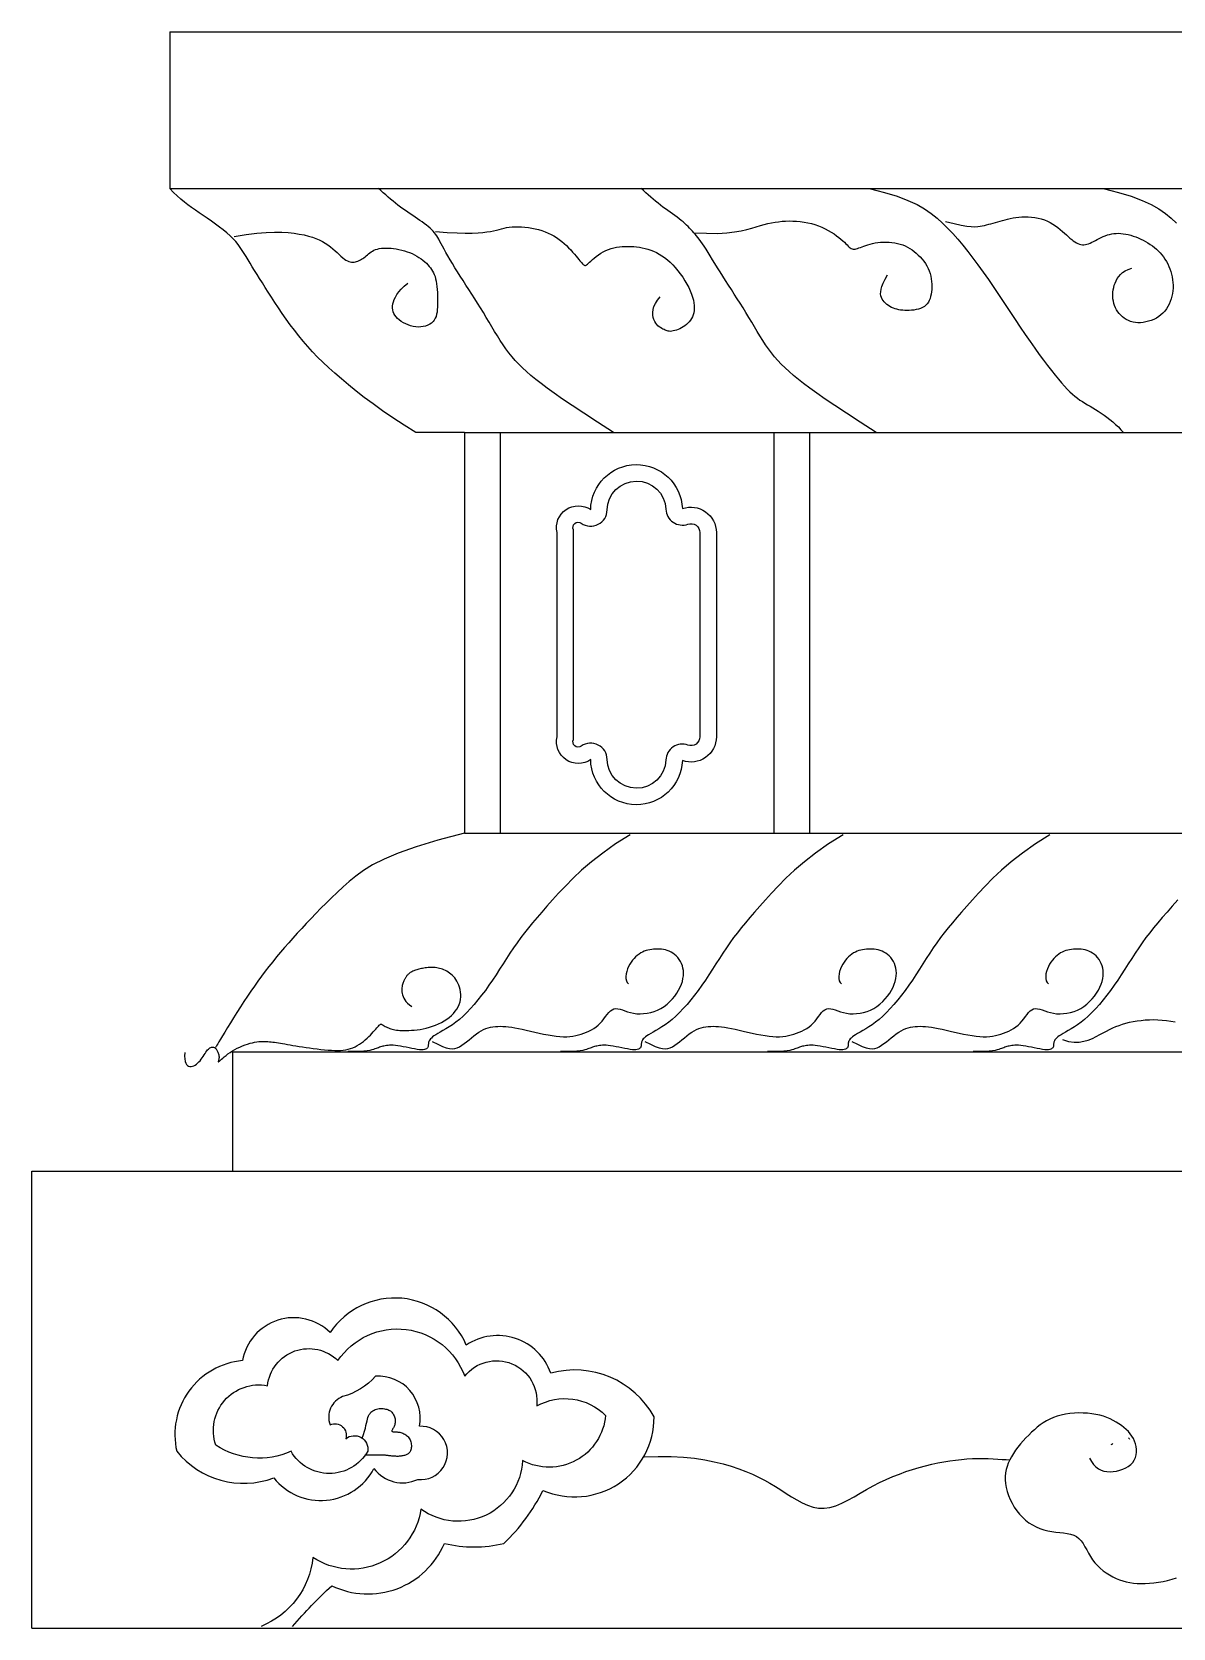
# Model space of a CAD drawing. Extents: x 1487 to 2387, y 1072 to 1421.
# Drawn here: x 1486.8 to 1735.9, y 1072.3 to 1420.9 of the extents above; entities that cross this region are included whole.
import ezdxf

# ---------------------------------------------------------------- set-up
doc = ezdxf.new("R2010")
doc.units = 0
doc.header["$LTSCALE"] = 100
doc.header["$MEASUREMENT"] = 0
for name, color, linetype in [('3', 3, 'CONTINUOUS'), ('4', 4, 'CONTINUOUS'), ('7', 7, 'CONTINUOUS')]:
    doc.layers.add(name, color=color, linetype=linetype)

msp = doc.modelspace()

# ---------------------------------------------------------------- linework, layer by layer
at = {"layer": '3'}
msp.add_lwpolyline([(1605.01, 1312.12, -0.775375), (1606.71, 1313.6, 0.598874), (1612.36, 1316.5, -0.972865), (1625.18, 1316.64, 0.506095), (1629.98, 1313.39, -0.514278), (1632.61, 1311.55), (1632.61, 1266.96, -0.514277), (1629.98, 1265.13, 0.506095), (1625.18, 1261.88, -0.972865), (1612.36, 1262.01, 0.598874), (1606.71, 1264.91, -0.775375), (1605.01, 1266.39)], format="xyb", close=True, dxfattribs=at)
at = {"layer": '4'}
for p, q in [((1516.87, 1420.91), (2357.22, 1420.91)), ((1516.87, 1420.91), (1516.87, 1386.73)), ((1516.87, 1386.73), (2357.22, 1386.73)), ((1581.2, 1333.41), (1570.6, 1333.41)), ((1581.2, 1333.41), (2292.89, 1333.41)), ((1581.2, 1333.41), (1581.2, 1245.9)), ((1588.99, 1333.41), (1588.99, 1245.9)), ((1648.72, 1333.41), (1648.72, 1245.9)), ((1656.51, 1333.41), (1656.51, 1245.9)), ((1581.2, 1245.9), (2292.89, 1245.9)), ((1530.56, 1198.12), (2343.53, 1198.12)), ((1530.56, 1198.12), (1530.56, 1172.07)), ((1486.76, 1172.07), (2387.33, 1172.07)), ((1486.76, 1072.26), (1486.76, 1172.07)), ((1486.76, 1072.26), (2387.33, 1072.26))]:
    msp.add_line(p, q, dxfattribs=at)
for points in [[(1570.6, 1333.41), (1568, 1335.04), (1565.57, 1336.62), (1563.32, 1338.15), (1561.24, 1339.64), (1559.31, 1341.08), (1557.52, 1342.47), (1555.86, 1343.81), (1554.32, 1345.11), (1552.89, 1346.36), (1551.55, 1347.56), (1550.3, 1348.74), (1549.13, 1349.9), (1548.03, 1351.05), (1546.98, 1352.2), (1545.98, 1353.36), (1545.01, 1354.54), (1544.08, 1355.74), (1543.16, 1356.96), (1542.28, 1358.18), (1541.43, 1359.4), (1540.61, 1360.61), (1539.82, 1361.8), (1539.08, 1362.95), (1538.37, 1364.05), (1537.7, 1365.1), (1537.07, 1366.09), (1536.47, 1367.04), (1535.91, 1367.94), (1535.38, 1368.79), (1534.88, 1369.6), (1534.41, 1370.38), (1533.96, 1371.12), (1533.53, 1371.83), (1533.11, 1372.52), (1532.68, 1373.18), (1532.24, 1373.83), (1531.77, 1374.47), (1531.26, 1375.1), (1530.69, 1375.73), (1530.05, 1376.36), (1529.33, 1377.01), (1528.55, 1377.65), (1527.72, 1378.3), (1526.85, 1378.95), (1525.95, 1379.59), (1525.05, 1380.21), (1524.16, 1380.83), (1523.28, 1381.42), (1522.44, 1381.99), (1521.63, 1382.56), (1520.83, 1383.13), (1520.05, 1383.74), (1519.27, 1384.38), (1518.49, 1385.08), (1517.69, 1385.86), (1516.87, 1386.73)], [(1581.2, 1245.9), (1575.39, 1244.38), (1570.62, 1242.93), (1566.75, 1241.55), (1563.64, 1240.23), (1561.15, 1238.96), (1559.15, 1237.72), (1557.49, 1236.51), (1556.04, 1235.32), (1554.69, 1234.14), (1553.39, 1232.96), (1552.16, 1231.8), (1550.98, 1230.64), (1549.85, 1229.5), (1548.75, 1228.37), (1547.7, 1227.26), (1546.67, 1226.16), (1545.67, 1225.09), (1544.7, 1224.03), (1543.75, 1222.98), (1542.82, 1221.94), (1541.92, 1220.9), (1541.03, 1219.88), (1540.17, 1218.85), (1539.33, 1217.81), (1538.5, 1216.77), (1537.69, 1215.73), (1536.9, 1214.67), (1536.11, 1213.59), (1535.34, 1212.5), (1534.57, 1211.39), (1533.81, 1210.26), (1533.04, 1209.11), (1532.28, 1207.93), (1531.53, 1206.74), (1530.8, 1205.58), (1530.11, 1204.46), (1529.46, 1203.41), (1528.88, 1202.44), (1528.37, 1201.59), (1527.94, 1200.88), (1527.6, 1200.32), (1527.34, 1199.89), (1527.16, 1199.59), (1527.04, 1199.39), (1526.97, 1199.26), (1526.93, 1199.2), (1526.91, 1199.18), (1526.91, 1199.17)], [(1558.88, 1113.76), (1559.16, 1114.57), (1559.39, 1115.3), (1559.56, 1115.95), (1559.7, 1116.53), (1559.82, 1117.05), (1559.92, 1117.5), (1560.02, 1117.91), (1560.13, 1118.28), (1560.26, 1118.6), (1560.41, 1118.9), (1560.58, 1119.16), (1560.77, 1119.39), (1560.98, 1119.59), (1561.21, 1119.75), (1561.45, 1119.89), (1561.71, 1120), (1561.99, 1120.09), (1562.28, 1120.15), (1562.57, 1120.19), (1562.87, 1120.21), (1563.16, 1120.2), (1563.45, 1120.19), (1563.73, 1120.15), (1563.99, 1120.11), (1564.24, 1120.05), (1564.46, 1119.98), (1564.67, 1119.89), (1564.86, 1119.79), (1565.04, 1119.68), (1565.2, 1119.55), (1565.35, 1119.4), (1565.49, 1119.24), (1565.61, 1119.06), (1565.73, 1118.86), (1565.83, 1118.65), (1565.92, 1118.43), (1565.99, 1118.2), (1566.04, 1117.97), (1566.08, 1117.74), (1566.09, 1117.52), (1566.08, 1117.3), (1566.06, 1117.08), (1566.02, 1116.88), (1565.96, 1116.68), (1565.9, 1116.5), (1565.82, 1116.32), (1565.75, 1116.16), (1565.67, 1116), (1565.59, 1115.86), (1565.52, 1115.73), (1565.45, 1115.62), (1565.4, 1115.51), (1565.36, 1115.42), (1565.34, 1115.35), (1565.34, 1115.29), (1565.37, 1115.24), (1565.43, 1115.2), (1565.52, 1115.18), (1565.63, 1115.16), (1565.77, 1115.15), (1565.92, 1115.15), (1566.09, 1115.14), (1566.28, 1115.13), (1566.47, 1115.12), (1566.68, 1115.09), (1566.89, 1115.06), (1567.11, 1115.02), (1567.32, 1114.96), (1567.54, 1114.9), (1567.76, 1114.82), (1567.97, 1114.72), (1568.18, 1114.61), (1568.38, 1114.49), (1568.57, 1114.35), (1568.75, 1114.19), (1568.92, 1114.02), (1569.07, 1113.83), (1569.21, 1113.62), (1569.32, 1113.41), (1569.42, 1113.17), (1569.5, 1112.92), (1569.55, 1112.66), (1569.59, 1112.4), (1569.6, 1112.14), (1569.6, 1111.88), (1569.58, 1111.63), (1569.54, 1111.4), (1569.49, 1111.19), (1569.42, 1111), (1569.34, 1110.83), (1569.25, 1110.69), (1569.14, 1110.56), (1569.02, 1110.45), (1568.89, 1110.35), (1568.75, 1110.27), (1568.6, 1110.19), (1568.45, 1110.11), (1568.29, 1110.05), (1568.11, 1109.99), (1567.94, 1109.93), (1567.75, 1109.89), (1567.55, 1109.85), (1567.35, 1109.82), (1567.14, 1109.79), (1566.92, 1109.78), (1566.69, 1109.77), (1566.46, 1109.77), (1566.23, 1109.78), (1566, 1109.79), (1565.77, 1109.8), (1565.54, 1109.82), (1565.32, 1109.84), (1565.11, 1109.87), (1564.91, 1109.89), (1564.71, 1109.92), (1564.51, 1109.94), (1564.32, 1109.97), (1564.12, 1109.99), (1563.93, 1110.01), (1563.73, 1110.03), (1563.53, 1110.04), (1563.32, 1110.05), (1563.1, 1110.06), (1562.88, 1110.06), (1562.65, 1110.06), (1562.41, 1110.06), (1562.17, 1110.06), (1561.91, 1110.05), (1561.64, 1110.05), (1561.36, 1110.04), (1561.07, 1110.03), (1560.77, 1110.02), (1560.46, 1110.02), (1560.15, 1110.01), (1559.82, 1110.01), (1559.48, 1110.01)], [(1717.7, 1109.4), (1718.1, 1108.63), (1718.55, 1107.99), (1719.06, 1107.47), (1719.61, 1107.07), (1720.19, 1106.77), (1720.82, 1106.57), (1721.47, 1106.45), (1722.15, 1106.42), (1722.85, 1106.45), (1723.56, 1106.55), (1724.26, 1106.72), (1724.93, 1106.95), (1725.57, 1107.24), (1726.15, 1107.59), (1726.67, 1107.99), (1727.1, 1108.44), (1727.45, 1108.95), (1727.69, 1109.49), (1727.86, 1110.07), (1727.93, 1110.67), (1727.93, 1111.28), (1727.86, 1111.89), (1727.72, 1112.49), (1727.52, 1113.08), (1727.26, 1113.64), (1726.94, 1114.18), (1726.57, 1114.69), (1726.16, 1115.17), (1725.7, 1115.63), (1725.19, 1116.07), (1724.65, 1116.49), (1724.08, 1116.89), (1723.47, 1117.27), (1722.83, 1117.62), (1722.16, 1117.95), (1721.45, 1118.25), (1720.7, 1118.52), (1719.91, 1118.75), (1719.07, 1118.94), (1718.19, 1119.08), (1717.27, 1119.19), (1716.32, 1119.24), (1715.34, 1119.25), (1714.36, 1119.2), (1713.38, 1119.11), (1712.42, 1118.97), (1711.49, 1118.78), (1710.61, 1118.55), (1709.78, 1118.26), (1709.01, 1117.92), (1708.27, 1117.54), (1707.58, 1117.11), (1706.91, 1116.65), (1706.27, 1116.14), (1705.64, 1115.6), (1705.01, 1115.03), (1704.39, 1114.42), (1703.78, 1113.79), (1703.18, 1113.14), (1702.6, 1112.47), (1702.05, 1111.78), (1701.53, 1111.09), (1701.05, 1110.39), (1700.62, 1109.69), (1700.25, 1108.99), (1699.93, 1108.29), (1699.66, 1107.59), (1699.47, 1106.87), (1699.33, 1106.14), (1699.26, 1105.39), (1699.26, 1104.61), (1699.34, 1103.81), (1699.48, 1102.97), (1699.7, 1102.11), (1699.98, 1101.24), (1700.34, 1100.37), (1700.75, 1099.51), (1701.23, 1098.68), (1701.77, 1097.88), (1702.36, 1097.14), (1703.01, 1096.46), (1703.71, 1095.84), (1704.45, 1095.28), (1705.22, 1094.79), (1706.03, 1094.37), (1706.86, 1094.01), (1707.71, 1093.72), (1708.58, 1093.5), (1709.45, 1093.34), (1710.32, 1093.23), (1711.17, 1093.15), (1712, 1093.06), (1712.8, 1092.95), (1713.54, 1092.8), (1714.22, 1092.57), (1714.84, 1092.26), (1715.37, 1091.83), (1715.85, 1091.3), (1716.27, 1090.7), (1716.67, 1090.04), (1717.06, 1089.34), (1717.45, 1088.62), (1717.86, 1087.9), (1718.32, 1087.2), (1718.83, 1086.54), (1719.39, 1085.92), (1720, 1085.34), (1720.64, 1084.8), (1721.31, 1084.3), (1722.01, 1083.86), (1722.73, 1083.46), (1723.46, 1083.11), (1724.19, 1082.8), (1724.93, 1082.55), (1725.69, 1082.35), (1726.46, 1082.19), (1727.26, 1082.08), (1728.09, 1082), (1728.94, 1081.98), (1729.84, 1081.99), (1730.78, 1082.04), (1731.74, 1082.13), (1732.73, 1082.26), (1733.73, 1082.43), (1734.73, 1082.65), (1735.71, 1082.91), (1736.67, 1083.21)], [(1722.32, 1112.42), (1722.49, 1112.33), (1722.63, 1112.45), (1722.76, 1112.59)], [(1726.21, 1113.83), (1726.3, 1113.65), (1726.37, 1113.56)], [(1726.21, 1113.83), (1726.3, 1113.65), (1726.37, 1113.56)], [(1620.47, 1109.64), (1623.52, 1109.76), (1626.36, 1109.73), (1628.99, 1109.59), (1631.42, 1109.34), (1633.67, 1109), (1635.75, 1108.59), (1637.67, 1108.11), (1639.45, 1107.6), (1641.1, 1107.05), (1642.63, 1106.47), (1644.06, 1105.86), (1645.4, 1105.23), (1646.68, 1104.57), (1647.91, 1103.88), (1649.1, 1103.17), (1650.27, 1102.44), (1651.43, 1101.69), (1652.59, 1100.95), (1653.76, 1100.24), (1654.93, 1099.61), (1656.12, 1099.08), (1657.31, 1098.69), (1658.52, 1098.46), (1659.76, 1098.42), (1661.01, 1098.61), (1662.29, 1098.99), (1663.59, 1099.53), (1664.91, 1100.18), (1666.26, 1100.93), (1667.62, 1101.72), (1669, 1102.53), (1670.41, 1103.31), (1671.83, 1104.04), (1673.27, 1104.72), (1674.71, 1105.34), (1676.16, 1105.91), (1677.6, 1106.43), (1679.03, 1106.9), (1680.45, 1107.32), (1681.85, 1107.7), (1683.22, 1108.03), (1684.56, 1108.33), (1685.88, 1108.58), (1687.17, 1108.8), (1688.44, 1108.97), (1689.69, 1109.11), (1690.92, 1109.21), (1692.13, 1109.27), (1693.31, 1109.3), (1694.47, 1109.3), (1695.58, 1109.28), (1696.65, 1109.24), (1697.66, 1109.18), (1698.6, 1109.12), (1699.47, 1109.05), (1700.24, 1108.99)]]:
    msp.add_lwpolyline(points, dxfattribs=at)
msp.add_lwpolyline([(1543.67, 1072.64, -0.026783), (1552.21, 1081.52, 0.428263), (1576.81, 1090.74, 0.116648), (1589.8, 1090.74, 0.087858), (1598.34, 1102.34, 0.541947), (1622.6, 1118.39, 0.346626), (1600.05, 1127.94, 0.488693), (1581.6, 1134.09, 0.594248), (1551.87, 1136.82, 0.601912), (1532.73, 1130.68, 0.454732), (1518.38, 1110.88, 0.323897), (1539.57, 1105.07, 0.540035), (1561.44, 1107.12, 0.357686), (1571, 1104.73, 1.089582), (1571.35, 1116.34, 0.495945), (1561.78, 1127.26, -0.144139), (1554.6, 1122.82, 0.414509), (1551.87, 1116.68, -0.649606), (1555.28, 1113.61, -0.692753), (1560.07, 1110.88, -0.57974), (1543.33, 1110.88, -0.258231), (1526.92, 1112.24, -0.575973), (1538.2, 1125.21, -0.629253), (1553.58, 1130.68, -0.615342), (1581.25, 1127.26, -0.760147), (1596.97, 1120.78, -0.333027), (1612.01, 1118.73, -0.536934), (1593.9, 1108.83, -0.593001), (1571.69, 1098.25, -0.548214), (1548.11, 1087.66, -0.276612), (1536.83, 1072.64)], format="xyb", dxfattribs=at)
at = {"layer": '7'}
for points in [[(1613.74, 1333.43), (1610.26, 1335.67), (1607.28, 1337.61), (1604.74, 1339.28), (1602.6, 1340.73), (1600.79, 1341.99), (1599.25, 1343.1), (1597.93, 1344.09), (1596.77, 1345.01), (1595.72, 1345.88), (1594.75, 1346.72), (1593.87, 1347.54), (1593.05, 1348.35), (1592.29, 1349.16), (1591.58, 1349.97), (1590.91, 1350.81), (1590.26, 1351.68), (1589.63, 1352.59), (1589.01, 1353.53), (1588.39, 1354.51), (1587.79, 1355.5), (1587.18, 1356.51), (1586.58, 1357.54), (1585.97, 1358.56), (1585.35, 1359.59), (1584.71, 1360.62), (1584.07, 1361.63), (1583.43, 1362.64), (1582.78, 1363.64), (1582.14, 1364.63), (1581.5, 1365.61), (1580.88, 1366.58), (1580.27, 1367.54), (1579.68, 1368.48), (1579.11, 1369.4), (1578.57, 1370.3), (1578.05, 1371.16), (1577.58, 1371.97), (1577.14, 1372.74), (1576.74, 1373.45), (1576.39, 1374.09), (1576.09, 1374.65), (1575.82, 1375.16), (1575.58, 1375.61), (1575.36, 1376.01), (1575.14, 1376.38), (1574.91, 1376.73), (1574.66, 1377.06), (1574.38, 1377.38), (1574.06, 1377.71), (1573.7, 1378.04), (1573.3, 1378.38), (1572.88, 1378.71), (1572.42, 1379.06), (1571.95, 1379.4), (1571.45, 1379.75), (1570.95, 1380.09), (1570.43, 1380.44), (1569.9, 1380.79), (1569.37, 1381.15), (1568.83, 1381.51), (1568.29, 1381.88), (1567.75, 1382.26), (1567.21, 1382.66), (1566.67, 1383.07), (1566.13, 1383.5), (1565.6, 1383.94), (1565.07, 1384.39), (1564.54, 1384.85), (1564.01, 1385.31), (1563.48, 1385.78), (1562.95, 1386.24), (1562.43, 1386.69)], [(1671.07, 1333.43), (1667.58, 1335.67), (1664.6, 1337.61), (1662.07, 1339.28), (1659.93, 1340.73), (1658.12, 1341.99), (1656.58, 1343.1), (1655.26, 1344.09), (1654.1, 1345.01), (1653.05, 1345.88), (1652.08, 1346.72), (1651.2, 1347.54), (1650.38, 1348.35), (1649.62, 1349.16), (1648.91, 1349.97), (1648.23, 1350.81), (1647.58, 1351.68), (1646.95, 1352.59), (1646.33, 1353.53), (1645.72, 1354.51), (1645.12, 1355.5), (1644.51, 1356.51), (1643.91, 1357.54), (1643.29, 1358.56), (1642.67, 1359.59), (1642.04, 1360.62), (1641.4, 1361.63), (1640.76, 1362.64), (1640.11, 1363.64), (1639.47, 1364.63), (1638.83, 1365.61), (1638.21, 1366.58), (1637.6, 1367.54), (1637, 1368.48), (1636.43, 1369.4), (1635.88, 1370.3), (1635.36, 1371.16), (1634.86, 1371.97), (1634.39, 1372.74), (1633.95, 1373.45), (1633.54, 1374.09), (1633.16, 1374.65), (1632.8, 1375.16), (1632.47, 1375.61), (1632.16, 1376.01), (1631.86, 1376.38), (1631.57, 1376.73), (1631.27, 1377.06), (1630.98, 1377.38), (1630.67, 1377.71), (1630.35, 1378.04), (1630.02, 1378.38), (1629.68, 1378.71), (1629.31, 1379.06), (1628.93, 1379.4), (1628.52, 1379.75), (1628.09, 1380.09), (1627.63, 1380.44), (1627.15, 1380.79), (1626.65, 1381.15), (1626.14, 1381.51), (1625.61, 1381.88), (1625.08, 1382.26), (1624.54, 1382.66), (1624, 1383.07), (1623.46, 1383.5), (1622.93, 1383.94), (1622.4, 1384.39), (1621.86, 1384.85), (1621.34, 1385.31), (1620.81, 1385.78), (1620.28, 1386.24), (1619.76, 1386.69)], [(1669.56, 1386.7), (1672.88, 1385.87), (1675.69, 1385.01), (1678.04, 1384.12), (1680.02, 1383.21), (1681.68, 1382.26), (1683.11, 1381.27), (1684.38, 1380.24), (1685.55, 1379.16), (1686.68, 1378.03), (1687.8, 1376.85), (1688.91, 1375.62), (1690, 1374.32), (1691.1, 1372.95), (1692.21, 1371.52), (1693.32, 1370.02), (1694.45, 1368.45), (1695.6, 1366.8), (1696.76, 1365.09), (1697.94, 1363.34), (1699.11, 1361.58), (1700.27, 1359.83), (1701.42, 1358.1), (1702.54, 1356.41), (1703.64, 1354.8), (1704.7, 1353.26), (1705.71, 1351.82), (1706.69, 1350.46), (1707.62, 1349.2), (1708.51, 1348.02), (1709.35, 1346.94), (1710.15, 1345.95), (1710.89, 1345.05), (1711.58, 1344.25), (1712.22, 1343.53), (1712.82, 1342.88), (1713.4, 1342.31), (1713.95, 1341.79), (1714.49, 1341.33), (1715.03, 1340.9), (1715.56, 1340.51), (1716.11, 1340.15), (1716.66, 1339.8), (1717.22, 1339.47), (1717.8, 1339.13), (1718.38, 1338.79), (1718.98, 1338.44), (1719.59, 1338.06), (1720.21, 1337.66), (1720.84, 1337.22), (1721.48, 1336.75), (1722.11, 1336.25), (1722.75, 1335.73), (1723.37, 1335.18), (1723.97, 1334.62), (1724.54, 1334.03), (1725.08, 1333.44)], [(1720.67, 1386.7), (1724, 1385.87), (1726.8, 1385.01), (1729.15, 1384.12), (1731.13, 1383.21), (1732.8, 1382.26), (1734.23, 1381.27), (1735.49, 1380.24), (1736.66, 1379.16)], [(1574.84, 1377.33), (1577.4, 1377.12), (1579.57, 1377), (1581.38, 1376.94), (1582.9, 1376.94), (1584.16, 1377), (1585.21, 1377.09), (1586.09, 1377.21), (1586.86, 1377.35), (1587.54, 1377.49), (1588.17, 1377.64), (1588.76, 1377.79), (1589.32, 1377.93), (1589.86, 1378.06), (1590.41, 1378.18), (1590.98, 1378.27), (1591.58, 1378.33), (1592.23, 1378.37), (1592.93, 1378.37), (1593.65, 1378.34), (1594.39, 1378.28), (1595.15, 1378.19), (1595.91, 1378.07), (1596.66, 1377.92), (1597.4, 1377.73), (1598.11, 1377.52), (1598.8, 1377.27), (1599.47, 1376.99), (1600.11, 1376.68), (1600.73, 1376.35), (1601.32, 1375.98), (1601.89, 1375.59), (1602.44, 1375.16), (1602.97, 1374.71), (1603.47, 1374.24), (1603.95, 1373.76), (1604.4, 1373.28), (1604.82, 1372.81), (1605.21, 1372.36), (1605.56, 1371.94), (1605.88, 1371.56), (1606.17, 1371.22), (1606.41, 1370.92), (1606.63, 1370.67), (1606.82, 1370.46), (1606.98, 1370.28), (1607.12, 1370.14), (1607.25, 1370.03), (1607.35, 1369.96), (1607.45, 1369.91), (1607.54, 1369.89), (1607.64, 1369.91), (1607.75, 1369.96), (1607.88, 1370.05), (1608.04, 1370.19), (1608.24, 1370.36), (1608.49, 1370.59), (1608.79, 1370.86), (1609.15, 1371.17), (1609.55, 1371.51), (1609.99, 1371.86), (1610.47, 1372.21), (1610.97, 1372.56), (1611.51, 1372.87), (1612.06, 1373.16), (1612.63, 1373.4), (1613.22, 1373.6), (1613.82, 1373.75), (1614.42, 1373.87), (1615.04, 1373.96), (1615.66, 1374.02), (1616.28, 1374.05), (1616.91, 1374.06), (1617.53, 1374.05), (1618.16, 1374.02), (1618.79, 1373.97), (1619.41, 1373.88), (1620.03, 1373.78), (1620.65, 1373.64), (1621.27, 1373.47), (1621.89, 1373.26), (1622.5, 1373.01), (1623.11, 1372.73), (1623.71, 1372.4), (1624.31, 1372.03), (1624.91, 1371.61), (1625.5, 1371.15), (1626.08, 1370.63), (1626.66, 1370.06), (1627.23, 1369.43), (1627.79, 1368.76), (1628.33, 1368.05), (1628.85, 1367.31), (1629.33, 1366.57), (1629.77, 1365.82), (1630.16, 1365.07), (1630.5, 1364.35), (1630.79, 1363.65), (1631.01, 1362.98), (1631.19, 1362.34), (1631.3, 1361.72), (1631.37, 1361.14), (1631.38, 1360.59), (1631.35, 1360.07), (1631.27, 1359.58), (1631.15, 1359.12), (1630.99, 1358.69), (1630.79, 1358.29), (1630.55, 1357.92), (1630.29, 1357.57), (1630, 1357.26), (1629.68, 1356.97), (1629.34, 1356.71), (1628.98, 1356.47), (1628.6, 1356.26), (1628.23, 1356.07), (1627.85, 1355.91), (1627.48, 1355.78), (1627.12, 1355.67), (1626.78, 1355.59), (1626.46, 1355.54), (1626.18, 1355.51), (1625.92, 1355.52), (1625.67, 1355.54), (1625.44, 1355.6), (1625.22, 1355.67), (1625, 1355.76), (1624.77, 1355.88), (1624.52, 1356), (1624.27, 1356.15), (1624, 1356.32), (1623.72, 1356.51), (1623.45, 1356.74), (1623.19, 1357), (1622.95, 1357.31), (1622.74, 1357.66), (1622.55, 1358.07), (1622.41, 1358.54), (1622.33, 1359.06), (1622.32, 1359.63), (1622.4, 1360.25), (1622.58, 1360.9), (1622.89, 1361.59), (1623.33, 1362.31), (1623.92, 1363.05)], [(1631.27, 1377.06), (1634.06, 1376.92), (1636.43, 1376.91), (1638.45, 1377.02), (1640.16, 1377.21), (1641.6, 1377.46), (1642.84, 1377.75), (1643.92, 1378.05), (1644.89, 1378.34), (1645.8, 1378.61), (1646.65, 1378.84), (1647.47, 1379.04), (1648.26, 1379.21), (1649.03, 1379.35), (1649.79, 1379.46), (1650.55, 1379.54), (1651.32, 1379.59), (1652.11, 1379.62), (1652.91, 1379.61), (1653.71, 1379.57), (1654.53, 1379.5), (1655.34, 1379.39), (1656.15, 1379.24), (1656.95, 1379.06), (1657.73, 1378.83), (1658.5, 1378.56), (1659.24, 1378.25), (1659.96, 1377.91), (1660.64, 1377.55), (1661.29, 1377.17), (1661.89, 1376.79), (1662.44, 1376.4), (1662.95, 1376.02), (1663.4, 1375.65), (1663.79, 1375.3), (1664.15, 1374.97), (1664.46, 1374.66), (1664.74, 1374.38), (1665, 1374.14), (1665.23, 1373.92), (1665.45, 1373.75), (1665.66, 1373.62), (1665.87, 1373.54), (1666.07, 1373.49), (1666.29, 1373.47), (1666.51, 1373.49), (1666.76, 1373.54), (1667.03, 1373.62), (1667.32, 1373.72), (1667.65, 1373.84), (1668.02, 1373.98), (1668.41, 1374.13), (1668.84, 1374.28), (1669.3, 1374.43), (1669.79, 1374.58), (1670.31, 1374.71), (1670.86, 1374.82), (1671.44, 1374.91), (1672.04, 1374.97), (1672.65, 1375), (1673.28, 1375.01), (1673.9, 1374.98), (1674.53, 1374.93), (1675.14, 1374.84), (1675.74, 1374.72), (1676.32, 1374.57), (1676.88, 1374.38), (1677.41, 1374.16), (1677.93, 1373.9), (1678.44, 1373.62), (1678.92, 1373.3), (1679.39, 1372.96), (1679.85, 1372.59), (1680.29, 1372.18), (1680.72, 1371.76), (1681.13, 1371.3), (1681.51, 1370.82), (1681.86, 1370.33), (1682.18, 1369.81), (1682.45, 1369.27), (1682.69, 1368.71), (1682.88, 1368.14), (1683.03, 1367.56), (1683.13, 1366.98), (1683.2, 1366.39), (1683.23, 1365.81), (1683.24, 1365.24), (1683.21, 1364.68), (1683.16, 1364.14), (1683.08, 1363.63), (1682.98, 1363.14), (1682.85, 1362.69), (1682.69, 1362.26), (1682.49, 1361.88), (1682.25, 1361.52), (1681.96, 1361.21), (1681.62, 1360.94), (1681.23, 1360.71), (1680.8, 1360.52), (1680.33, 1360.37), (1679.84, 1360.25), (1679.33, 1360.17), (1678.82, 1360.11), (1678.31, 1360.08), (1677.81, 1360.07), (1677.33, 1360.08), (1676.88, 1360.11), (1676.44, 1360.16), (1676.02, 1360.23), (1675.61, 1360.32), (1675.22, 1360.44), (1674.84, 1360.57), (1674.47, 1360.74), (1674.11, 1360.93), (1673.77, 1361.14), (1673.44, 1361.37), (1673.14, 1361.63), (1672.87, 1361.92), (1672.62, 1362.23), (1672.42, 1362.56), (1672.25, 1362.91), (1672.13, 1363.28), (1672.07, 1363.7), (1672.08, 1364.17), (1672.16, 1364.71), (1672.35, 1365.33), (1672.63, 1366.06), (1673.04, 1366.9), (1673.57, 1367.88)], [(1686.2, 1379.49), (1688.1, 1379.04), (1689.65, 1378.72), (1690.89, 1378.51), (1691.86, 1378.4), (1692.64, 1378.37), (1693.26, 1378.4), (1693.78, 1378.47), (1694.25, 1378.56), (1694.71, 1378.66), (1695.18, 1378.77), (1695.66, 1378.89), (1696.14, 1379.01), (1696.63, 1379.14), (1697.13, 1379.27), (1697.64, 1379.41), (1698.16, 1379.56), (1698.69, 1379.71), (1699.24, 1379.87), (1699.8, 1380.02), (1700.38, 1380.16), (1700.98, 1380.28), (1701.6, 1380.39), (1702.24, 1380.47), (1702.9, 1380.53), (1703.59, 1380.55), (1704.3, 1380.53), (1705.01, 1380.48), (1705.73, 1380.39), (1706.44, 1380.25), (1707.14, 1380.08), (1707.83, 1379.86), (1708.48, 1379.59), (1709.1, 1379.28), (1709.69, 1378.94), (1710.25, 1378.56), (1710.78, 1378.16), (1711.28, 1377.76), (1711.75, 1377.35), (1712.2, 1376.94), (1712.62, 1376.56), (1713.03, 1376.19), (1713.41, 1375.86), (1713.78, 1375.55), (1714.13, 1375.28), (1714.47, 1375.04), (1714.81, 1374.84), (1715.14, 1374.68), (1715.46, 1374.55), (1715.79, 1374.48), (1716.12, 1374.44), (1716.45, 1374.44), (1716.78, 1374.48), (1717.12, 1374.55), (1717.47, 1374.66), (1717.83, 1374.79), (1718.2, 1374.96), (1718.58, 1375.14), (1718.98, 1375.35), (1719.38, 1375.56), (1719.8, 1375.78), (1720.23, 1376), (1720.67, 1376.2), (1721.12, 1376.39), (1721.58, 1376.56), (1722.05, 1376.69), (1722.52, 1376.79), (1723.01, 1376.87), (1723.51, 1376.91), (1724.01, 1376.92), (1724.53, 1376.89), (1725.05, 1376.84), (1725.59, 1376.76), (1726.13, 1376.64), (1726.68, 1376.5), (1727.23, 1376.32), (1727.78, 1376.13), (1728.33, 1375.91), (1728.87, 1375.66), (1729.41, 1375.4), (1729.93, 1375.12), (1730.43, 1374.83), (1730.92, 1374.51), (1731.4, 1374.18), (1731.85, 1373.83), (1732.28, 1373.46), (1732.7, 1373.07), (1733.1, 1372.66), (1733.47, 1372.22), (1733.82, 1371.76), (1734.15, 1371.27), (1734.46, 1370.76), (1734.74, 1370.24), (1734.99, 1369.69), (1735.21, 1369.13), (1735.41, 1368.56), (1735.57, 1367.98), (1735.71, 1367.39), (1735.81, 1366.79), (1735.88, 1366.18), (1735.91, 1365.58), (1735.91, 1364.97), (1735.87, 1364.37), (1735.79, 1363.77), (1735.67, 1363.17), (1735.52, 1362.59), (1735.32, 1362.02), (1735.08, 1361.47), (1734.8, 1360.94), (1734.48, 1360.43), (1734.12, 1359.95), (1733.71, 1359.51), (1733.27, 1359.1), (1732.79, 1358.73), (1732.27, 1358.41), (1731.73, 1358.13), (1731.16, 1357.89), (1730.58, 1357.7), (1730, 1357.55), (1729.41, 1357.45), (1728.83, 1357.4), (1728.26, 1357.4), (1727.7, 1357.45), (1727.17, 1357.54), (1726.65, 1357.68), (1726.16, 1357.87), (1725.69, 1358.09), (1725.26, 1358.36), (1724.85, 1358.67), (1724.48, 1359.01), (1724.14, 1359.39), (1723.84, 1359.79), (1723.58, 1360.22), (1723.35, 1360.68), (1723.15, 1361.14), (1723, 1361.62), (1722.88, 1362.11), (1722.8, 1362.6), (1722.75, 1363.09), (1722.75, 1363.58), (1722.78, 1364.08), (1722.84, 1364.57), (1722.95, 1365.07), (1723.09, 1365.57), (1723.26, 1366.06), (1723.48, 1366.55), (1723.74, 1367.04), (1724.06, 1367.5), (1724.44, 1367.94), (1724.91, 1368.35), (1725.46, 1368.71), (1726.12, 1369.02), (1726.89, 1369.28)], [(1530.92, 1376.26), (1533.54, 1376.65), (1535.86, 1376.92), (1537.91, 1377.08), (1539.72, 1377.15), (1541.32, 1377.14), (1542.73, 1377.07), (1543.99, 1376.93), (1545.13, 1376.76), (1546.17, 1376.56), (1547.12, 1376.33), (1547.99, 1376.08), (1548.78, 1375.79), (1549.51, 1375.48), (1550.19, 1375.14), (1550.81, 1374.78), (1551.4, 1374.39), (1551.94, 1373.98), (1552.46, 1373.56), (1552.94, 1373.13), (1553.4, 1372.7), (1553.82, 1372.3), (1554.23, 1371.92), (1554.61, 1371.58), (1554.97, 1371.29), (1555.31, 1371.06), (1555.64, 1370.88), (1555.95, 1370.75), (1556.25, 1370.66), (1556.54, 1370.62), (1556.82, 1370.61), (1557.1, 1370.64), (1557.38, 1370.69), (1557.65, 1370.76), (1557.93, 1370.86), (1558.2, 1370.97), (1558.47, 1371.1), (1558.74, 1371.25), (1559, 1371.42), (1559.26, 1371.6), (1559.51, 1371.79), (1559.76, 1372), (1560.01, 1372.21), (1560.26, 1372.42), (1560.52, 1372.64), (1560.8, 1372.84), (1561.1, 1373.03), (1561.43, 1373.21), (1561.78, 1373.36), (1562.18, 1373.48), (1562.61, 1373.58), (1563.07, 1373.65), (1563.56, 1373.69), (1564.07, 1373.7), (1564.6, 1373.69), (1565.16, 1373.66), (1565.73, 1373.59), (1566.31, 1373.51), (1566.9, 1373.39), (1567.49, 1373.26), (1568.08, 1373.1), (1568.66, 1372.91), (1569.23, 1372.71), (1569.78, 1372.48), (1570.3, 1372.22), (1570.8, 1371.95), (1571.27, 1371.66), (1571.72, 1371.35), (1572.13, 1371.03), (1572.52, 1370.7), (1572.88, 1370.37), (1573.21, 1370.03), (1573.51, 1369.69), (1573.79, 1369.35), (1574.03, 1369.01), (1574.25, 1368.66), (1574.45, 1368.29), (1574.62, 1367.89), (1574.77, 1367.46), (1574.9, 1367), (1575.01, 1366.48), (1575.11, 1365.92), (1575.18, 1365.32), (1575.24, 1364.68), (1575.28, 1364.02), (1575.31, 1363.36), (1575.32, 1362.69), (1575.32, 1362.04), (1575.32, 1361.41), (1575.3, 1360.82), (1575.26, 1360.25), (1575.21, 1359.73), (1575.12, 1359.24), (1575, 1358.78), (1574.83, 1358.37), (1574.62, 1357.98), (1574.35, 1357.64), (1574.02, 1357.33), (1573.63, 1357.07), (1573.2, 1356.85), (1572.72, 1356.67), (1572.21, 1356.54), (1571.68, 1356.46), (1571.13, 1356.44), (1570.57, 1356.47), (1570.01, 1356.56), (1569.45, 1356.71), (1568.9, 1356.9), (1568.37, 1357.13), (1567.87, 1357.4), (1567.4, 1357.69), (1566.97, 1358.01), (1566.6, 1358.34), (1566.27, 1358.68), (1566.01, 1359.04), (1565.8, 1359.4), (1565.64, 1359.79), (1565.54, 1360.18), (1565.49, 1360.6), (1565.5, 1361.04), (1565.56, 1361.49), (1565.68, 1361.98), (1565.85, 1362.48), (1566.11, 1363.01), (1566.44, 1363.57), (1566.87, 1364.15), (1567.4, 1364.75), (1568.04, 1365.39), (1568.8, 1366.05)], [(1617.37, 1245.56), (1614.19, 1243.53), (1611.39, 1241.56), (1608.93, 1239.64), (1606.78, 1237.8), (1604.9, 1236.03), (1603.24, 1234.35), (1601.76, 1232.77), (1600.43, 1231.3), (1599.21, 1229.93), (1598.08, 1228.66), (1597.04, 1227.46), (1596.07, 1226.32), (1595.16, 1225.22), (1594.3, 1224.14), (1593.48, 1223.07), (1592.68, 1221.97), (1591.9, 1220.85), (1591.13, 1219.7), (1590.37, 1218.53), (1589.62, 1217.35), (1588.86, 1216.16), (1588.1, 1214.98), (1587.33, 1213.82), (1586.55, 1212.68), (1585.76, 1211.56), (1584.95, 1210.49), (1584.14, 1209.46), (1583.32, 1208.48), (1582.51, 1207.56), (1581.69, 1206.7), (1580.89, 1205.91), (1580.1, 1205.21), (1579.32, 1204.58), (1578.56, 1204.04), (1577.84, 1203.56), (1577.15, 1203.14), (1576.51, 1202.77), (1575.92, 1202.44), (1575.39, 1202.15), (1574.93, 1201.88), (1574.54, 1201.62), (1574.23, 1201.38), (1573.97, 1201.15), (1573.77, 1200.94), (1573.61, 1200.74), (1573.5, 1200.55), (1573.42, 1200.38), (1573.37, 1200.21), (1573.34, 1200.05), (1573.32, 1199.91), (1573.32, 1199.77), (1573.31, 1199.63), (1573.3, 1199.5), (1573.29, 1199.38), (1573.26, 1199.26), (1573.21, 1199.13), (1573.14, 1199.01), (1573.03, 1198.9), (1572.89, 1198.79), (1572.7, 1198.71), (1572.46, 1198.64), (1572.17, 1198.59), (1571.81, 1198.58), (1571.38, 1198.6), (1570.88, 1198.66), (1570.32, 1198.75), (1569.72, 1198.86), (1569.09, 1198.99), (1568.46, 1199.12), (1567.83, 1199.25), (1567.22, 1199.36), (1566.65, 1199.46), (1566.13, 1199.52), (1565.66, 1199.56), (1565.24, 1199.58), (1564.86, 1199.57), (1564.51, 1199.55), (1564.2, 1199.51), (1563.91, 1199.46), (1563.63, 1199.4), (1563.38, 1199.34), (1563.13, 1199.27), (1562.9, 1199.2), (1562.66, 1199.12), (1562.42, 1199.04), (1562.17, 1198.95), (1561.92, 1198.86), (1561.64, 1198.76), (1561.35, 1198.66), (1560.99, 1198.55), (1560.55, 1198.45), (1559.98, 1198.36), (1559.24, 1198.28), (1558.32, 1198.22), (1557.16, 1198.18), (1555.73, 1198.17)], [(1663.85, 1245.56), (1660.67, 1243.53), (1657.87, 1241.56), (1655.41, 1239.64), (1653.26, 1237.8), (1651.37, 1236.03), (1649.71, 1234.35), (1648.24, 1232.77), (1646.9, 1231.3), (1645.69, 1229.93), (1644.56, 1228.66), (1643.52, 1227.46), (1642.55, 1226.32), (1641.64, 1225.22), (1640.78, 1224.14), (1639.95, 1223.07), (1639.16, 1221.97), (1638.38, 1220.85), (1637.61, 1219.7), (1636.85, 1218.53), (1636.09, 1217.35), (1635.34, 1216.16), (1634.57, 1214.98), (1633.81, 1213.82), (1633.03, 1212.68), (1632.23, 1211.56), (1631.43, 1210.49), (1630.62, 1209.46), (1629.8, 1208.48), (1628.98, 1207.56), (1628.17, 1206.7), (1627.37, 1205.91), (1626.57, 1205.21), (1625.79, 1204.58), (1625.04, 1204.04), (1624.31, 1203.56), (1623.63, 1203.14), (1622.98, 1202.77), (1622.4, 1202.44), (1621.87, 1202.15), (1621.41, 1201.88), (1621.02, 1201.62), (1620.7, 1201.38), (1620.45, 1201.15), (1620.24, 1200.94), (1620.09, 1200.74), (1619.98, 1200.55), (1619.9, 1200.38), (1619.85, 1200.21), (1619.82, 1200.05), (1619.8, 1199.91), (1619.79, 1199.77), (1619.79, 1199.63), (1619.78, 1199.5), (1619.76, 1199.38), (1619.73, 1199.26), (1619.69, 1199.13), (1619.61, 1199.01), (1619.51, 1198.9), (1619.36, 1198.79), (1619.18, 1198.71), (1618.94, 1198.64), (1618.64, 1198.59), (1618.28, 1198.58), (1617.86, 1198.6), (1617.36, 1198.66), (1616.8, 1198.75), (1616.2, 1198.86), (1615.57, 1198.99), (1614.93, 1199.12), (1614.3, 1199.25), (1613.69, 1199.36), (1613.12, 1199.46), (1612.61, 1199.52), (1612.14, 1199.56), (1611.72, 1199.58), (1611.33, 1199.57), (1610.99, 1199.55), (1610.67, 1199.51), (1610.38, 1199.46), (1610.11, 1199.4), (1609.86, 1199.34), (1609.61, 1199.27), (1609.37, 1199.2), (1609.14, 1199.12), (1608.9, 1199.04), (1608.65, 1198.95), (1608.39, 1198.86), (1608.12, 1198.76), (1607.82, 1198.66), (1607.47, 1198.55), (1607.02, 1198.45), (1606.45, 1198.36), (1605.72, 1198.28), (1604.79, 1198.22), (1603.63, 1198.18), (1602.2, 1198.17)], [(1709.03, 1245.56), (1705.85, 1243.53), (1703.05, 1241.56), (1700.6, 1239.64), (1698.44, 1237.8), (1696.56, 1236.03), (1694.9, 1234.35), (1693.42, 1232.77), (1692.09, 1231.3), (1690.87, 1229.93), (1689.75, 1228.66), (1688.7, 1227.46), (1687.73, 1226.32), (1686.82, 1225.22), (1685.96, 1224.14), (1685.14, 1223.07), (1684.34, 1221.97), (1683.56, 1220.85), (1682.8, 1219.7), (1682.04, 1218.53), (1681.28, 1217.35), (1680.52, 1216.16), (1679.76, 1214.98), (1678.99, 1213.82), (1678.21, 1212.68), (1677.42, 1211.56), (1676.61, 1210.49), (1675.8, 1209.46), (1674.98, 1208.48), (1674.17, 1207.56), (1673.36, 1206.7), (1672.55, 1205.91), (1671.76, 1205.21), (1670.98, 1204.58), (1670.22, 1204.04), (1669.5, 1203.56), (1668.81, 1203.14), (1668.17, 1202.77), (1667.58, 1202.44), (1667.05, 1202.15), (1666.59, 1201.88), (1666.21, 1201.62), (1665.89, 1201.38), (1665.63, 1201.15), (1665.43, 1200.94), (1665.28, 1200.74), (1665.16, 1200.55), (1665.08, 1200.38), (1665.03, 1200.21), (1665, 1200.05), (1664.98, 1199.91), (1664.98, 1199.77), (1664.97, 1199.63), (1664.97, 1199.5), (1664.95, 1199.38), (1664.92, 1199.26), (1664.87, 1199.13), (1664.8, 1199.01), (1664.69, 1198.9), (1664.55, 1198.79), (1664.36, 1198.71), (1664.12, 1198.64), (1663.83, 1198.59), (1663.47, 1198.58), (1663.04, 1198.6), (1662.54, 1198.66), (1661.99, 1198.75), (1661.38, 1198.86), (1660.76, 1198.99), (1660.12, 1199.12), (1659.49, 1199.25), (1658.88, 1199.36), (1658.31, 1199.46), (1657.79, 1199.52), (1657.32, 1199.56), (1656.9, 1199.58), (1656.52, 1199.57), (1656.17, 1199.55), (1655.86, 1199.51), (1655.57, 1199.46), (1655.3, 1199.4), (1655.04, 1199.34), (1654.8, 1199.27), (1654.56, 1199.2), (1654.32, 1199.12), (1654.08, 1199.04), (1653.84, 1198.95), (1653.58, 1198.86), (1653.31, 1198.76), (1653.01, 1198.66), (1652.65, 1198.55), (1652.21, 1198.45), (1651.64, 1198.36), (1650.91, 1198.28), (1649.98, 1198.22), (1648.82, 1198.18), (1647.39, 1198.17)], [(1736.95, 1231.3), (1735.73, 1229.93), (1734.6, 1228.66), (1733.56, 1227.46), (1732.59, 1226.32), (1731.68, 1225.22), (1730.82, 1224.14), (1730, 1223.07), (1729.2, 1221.97), (1728.42, 1220.85), (1727.65, 1219.7), (1726.89, 1218.53), (1726.14, 1217.35), (1725.38, 1216.16), (1724.62, 1214.98), (1723.85, 1213.82), (1723.07, 1212.68), (1722.28, 1211.56), (1721.47, 1210.49), (1720.66, 1209.46), (1719.84, 1208.48), (1719.03, 1207.56), (1718.21, 1206.7), (1717.41, 1205.91), (1716.61, 1205.21), (1715.84, 1204.58), (1715.08, 1204.04), (1714.36, 1203.56), (1713.67, 1203.14), (1713.03, 1202.77), (1712.44, 1202.44), (1711.91, 1202.15), (1711.45, 1201.88), (1711.06, 1201.62), (1710.75, 1201.38), (1710.49, 1201.15), (1710.29, 1200.94), (1710.13, 1200.74), (1710.02, 1200.55), (1709.94, 1200.38), (1709.89, 1200.21), (1709.86, 1200.05), (1709.84, 1199.91), (1709.83, 1199.77), (1709.83, 1199.63), (1709.82, 1199.5), (1709.81, 1199.38), (1709.78, 1199.26), (1709.73, 1199.13), (1709.66, 1199.01), (1709.55, 1198.9), (1709.41, 1198.79), (1709.22, 1198.71), (1708.98, 1198.64), (1708.69, 1198.59), (1708.33, 1198.58), (1707.9, 1198.6), (1707.4, 1198.66), (1706.84, 1198.75), (1706.24, 1198.86), (1705.61, 1198.99), (1704.98, 1199.12), (1704.35, 1199.25), (1703.74, 1199.36), (1703.17, 1199.46), (1702.65, 1199.52), (1702.18, 1199.56), (1701.76, 1199.58), (1701.38, 1199.57), (1701.03, 1199.55), (1700.72, 1199.51), (1700.42, 1199.46), (1700.15, 1199.4), (1699.9, 1199.34), (1699.65, 1199.27), (1699.42, 1199.2), (1699.18, 1199.12), (1698.94, 1199.04), (1698.69, 1198.95), (1698.44, 1198.86), (1698.16, 1198.76), (1697.87, 1198.66), (1697.51, 1198.55), (1697.07, 1198.45), (1696.5, 1198.36), (1695.76, 1198.28), (1694.84, 1198.22), (1693.67, 1198.18), (1692.25, 1198.17)], [(1574.12, 1200.42), (1575.35, 1199.79), (1576.37, 1199.32), (1577.23, 1199), (1577.96, 1198.83), (1578.58, 1198.78), (1579.13, 1198.84), (1579.63, 1199), (1580.12, 1199.24), (1580.62, 1199.56), (1581.14, 1199.93), (1581.67, 1200.34), (1582.2, 1200.77), (1582.74, 1201.21), (1583.28, 1201.64), (1583.82, 1202.05), (1584.34, 1202.41), (1584.86, 1202.73), (1585.38, 1202.99), (1585.89, 1203.21), (1586.4, 1203.38), (1586.91, 1203.51), (1587.42, 1203.61), (1587.95, 1203.67), (1588.49, 1203.7), (1589.04, 1203.71), (1589.61, 1203.69), (1590.21, 1203.65), (1590.85, 1203.58), (1591.52, 1203.49), (1592.23, 1203.37), (1592.99, 1203.23), (1593.81, 1203.06), (1594.69, 1202.87), (1595.61, 1202.66), (1596.56, 1202.44), (1597.52, 1202.22), (1598.49, 1202.02), (1599.44, 1201.83), (1600.36, 1201.68), (1601.24, 1201.55), (1602.05, 1201.47), (1602.82, 1201.44), (1603.54, 1201.44), (1604.21, 1201.49), (1604.86, 1201.56), (1605.48, 1201.67), (1606.08, 1201.81), (1606.67, 1201.98), (1607.25, 1202.18), (1607.82, 1202.4), (1608.38, 1202.65), (1608.93, 1202.93), (1609.45, 1203.24), (1609.95, 1203.59), (1610.42, 1203.98), (1610.86, 1204.4), (1611.27, 1204.86), (1611.65, 1205.34), (1612.01, 1205.82), (1612.36, 1206.28), (1612.71, 1206.7), (1613.07, 1207.06), (1613.43, 1207.34), (1613.82, 1207.52), (1614.24, 1207.58), (1614.69, 1207.55), (1615.17, 1207.44), (1615.69, 1207.28), (1616.24, 1207.08), (1616.83, 1206.88), (1617.46, 1206.7), (1618.13, 1206.55), (1618.83, 1206.46), (1619.57, 1206.43), (1620.32, 1206.47), (1621.09, 1206.56), (1621.86, 1206.73), (1622.63, 1206.96), (1623.37, 1207.26), (1624.1, 1207.63), (1624.78, 1208.06), (1625.43, 1208.56), (1626.04, 1209.11), (1626.6, 1209.69), (1627.11, 1210.31), (1627.56, 1210.95), (1627.96, 1211.6), (1628.29, 1212.25), (1628.56, 1212.89), (1628.77, 1213.51), (1628.91, 1214.13), (1629, 1214.73), (1629.03, 1215.31), (1629, 1215.87), (1628.91, 1216.41), (1628.78, 1216.92), (1628.59, 1217.41), (1628.36, 1217.88), (1628.09, 1218.31), (1627.78, 1218.71), (1627.44, 1219.07), (1627.08, 1219.4), (1626.7, 1219.69), (1626.3, 1219.93), (1625.89, 1220.13), (1625.48, 1220.29), (1625.06, 1220.41), (1624.63, 1220.5), (1624.2, 1220.55), (1623.77, 1220.58), (1623.34, 1220.59), (1622.91, 1220.58), (1622.49, 1220.55), (1622.08, 1220.5), (1621.67, 1220.44), (1621.26, 1220.35), (1620.86, 1220.23), (1620.46, 1220.09), (1620.07, 1219.92), (1619.69, 1219.72), (1619.31, 1219.48), (1618.93, 1219.2), (1618.57, 1218.89), (1618.23, 1218.54), (1617.9, 1218.16), (1617.59, 1217.74), (1617.31, 1217.28), (1617.05, 1216.79), (1616.83, 1216.26), (1616.64, 1215.71), (1616.51, 1215.16), (1616.45, 1214.62), (1616.45, 1214.12), (1616.55, 1213.67), (1616.75, 1213.29), (1617.05, 1213)], [(1620.6, 1200.42), (1621.82, 1199.79), (1622.85, 1199.32), (1623.71, 1199), (1624.44, 1198.83), (1625.06, 1198.78), (1625.6, 1198.84), (1626.11, 1199), (1626.6, 1199.24), (1627.1, 1199.56), (1627.62, 1199.93), (1628.14, 1200.34), (1628.68, 1200.77), (1629.22, 1201.21), (1629.76, 1201.64), (1630.29, 1202.05), (1630.82, 1202.41), (1631.34, 1202.73), (1631.85, 1202.99), (1632.36, 1203.21), (1632.87, 1203.38), (1633.38, 1203.51), (1633.9, 1203.61), (1634.43, 1203.67), (1634.96, 1203.7), (1635.52, 1203.71), (1636.09, 1203.69), (1636.69, 1203.65), (1637.32, 1203.58), (1637.99, 1203.49), (1638.71, 1203.37), (1639.47, 1203.23), (1640.29, 1203.06), (1641.16, 1202.87), (1642.08, 1202.66), (1643.03, 1202.44), (1644, 1202.22), (1644.97, 1202.02), (1645.92, 1201.83), (1646.84, 1201.68), (1647.71, 1201.55), (1648.53, 1201.47), (1649.29, 1201.44), (1650.01, 1201.44), (1650.69, 1201.49), (1651.34, 1201.56), (1651.96, 1201.67), (1652.56, 1201.81), (1653.14, 1201.98), (1653.73, 1202.18), (1654.3, 1202.4), (1654.86, 1202.65), (1655.4, 1202.93), (1655.93, 1203.24), (1656.43, 1203.59), (1656.9, 1203.98), (1657.34, 1204.4), (1657.75, 1204.86), (1658.13, 1205.34), (1658.49, 1205.82), (1658.84, 1206.28), (1659.19, 1206.7), (1659.54, 1207.06), (1659.91, 1207.34), (1660.3, 1207.52), (1660.72, 1207.58), (1661.17, 1207.55), (1661.65, 1207.44), (1662.17, 1207.28), (1662.72, 1207.08), (1663.31, 1206.88), (1663.94, 1206.7), (1664.6, 1206.55), (1665.31, 1206.46), (1666.04, 1206.43), (1666.8, 1206.47), (1667.57, 1206.56), (1668.34, 1206.73), (1669.1, 1206.96), (1669.85, 1207.26), (1670.57, 1207.63), (1671.26, 1208.06), (1671.91, 1208.56), (1672.52, 1209.11), (1673.07, 1209.69), (1673.58, 1210.31), (1674.04, 1210.95), (1674.43, 1211.6), (1674.77, 1212.25), (1675.04, 1212.89), (1675.25, 1213.51), (1675.39, 1214.13), (1675.48, 1214.73), (1675.5, 1215.31), (1675.47, 1215.87), (1675.39, 1216.41), (1675.25, 1216.92), (1675.07, 1217.41), (1674.84, 1217.88), (1674.56, 1218.31), (1674.26, 1218.71), (1673.92, 1219.07), (1673.56, 1219.4), (1673.18, 1219.69), (1672.78, 1219.93), (1672.37, 1220.13), (1671.95, 1220.29), (1671.53, 1220.41), (1671.1, 1220.5), (1670.67, 1220.55), (1670.24, 1220.58), (1669.82, 1220.59), (1669.39, 1220.58), (1668.97, 1220.55), (1668.55, 1220.5), (1668.14, 1220.44), (1667.74, 1220.35), (1667.33, 1220.23), (1666.94, 1220.09), (1666.55, 1219.92), (1666.16, 1219.72), (1665.78, 1219.48), (1665.41, 1219.2), (1665.05, 1218.89), (1664.7, 1218.54), (1664.37, 1218.16), (1664.07, 1217.74), (1663.78, 1217.28), (1663.53, 1216.79), (1663.3, 1216.26), (1663.12, 1215.71), (1662.99, 1215.16), (1662.92, 1214.62), (1662.93, 1214.12), (1663.03, 1213.67), (1663.22, 1213.29), (1663.53, 1213)], [(1665.79, 1200.42), (1667.01, 1199.79), (1668.04, 1199.32), (1668.9, 1199), (1669.62, 1198.83), (1670.24, 1198.78), (1670.79, 1198.84), (1671.29, 1199), (1671.78, 1199.24), (1672.29, 1199.56), (1672.8, 1199.93), (1673.33, 1200.34), (1673.86, 1200.77), (1674.4, 1201.21), (1674.94, 1201.64), (1675.48, 1202.05), (1676.01, 1202.41), (1676.53, 1202.73), (1677.04, 1202.99), (1677.55, 1203.21), (1678.06, 1203.38), (1678.57, 1203.51), (1679.09, 1203.61), (1679.61, 1203.67), (1680.15, 1203.7), (1680.7, 1203.71), (1681.28, 1203.69), (1681.88, 1203.65), (1682.51, 1203.58), (1683.18, 1203.49), (1683.89, 1203.37), (1684.66, 1203.23), (1685.47, 1203.06), (1686.35, 1202.87), (1687.27, 1202.66), (1688.22, 1202.44), (1689.19, 1202.22), (1690.15, 1202.02), (1691.1, 1201.83), (1692.02, 1201.68), (1692.9, 1201.55), (1693.72, 1201.47), (1694.48, 1201.44), (1695.2, 1201.44), (1695.88, 1201.49), (1696.52, 1201.56), (1697.14, 1201.67), (1697.74, 1201.81), (1698.33, 1201.98), (1698.91, 1202.18), (1699.48, 1202.4), (1700.05, 1202.65), (1700.59, 1202.93), (1701.11, 1203.24), (1701.61, 1203.59), (1702.09, 1203.98), (1702.53, 1204.4), (1702.93, 1204.86), (1703.31, 1205.34), (1703.67, 1205.82), (1704.03, 1206.28), (1704.37, 1206.7), (1704.73, 1207.06), (1705.09, 1207.34), (1705.48, 1207.52), (1705.9, 1207.58), (1706.35, 1207.55), (1706.84, 1207.44), (1707.35, 1207.28), (1707.91, 1207.08), (1708.5, 1206.88), (1709.12, 1206.7), (1709.79, 1206.55), (1710.49, 1206.46), (1711.23, 1206.43), (1711.98, 1206.47), (1712.75, 1206.56), (1713.52, 1206.73), (1714.29, 1206.96), (1715.04, 1207.26), (1715.76, 1207.63), (1716.45, 1208.06), (1717.1, 1208.56), (1717.7, 1209.11), (1718.26, 1209.69), (1718.77, 1210.31), (1719.22, 1210.95), (1719.62, 1211.6), (1719.95, 1212.25), (1720.22, 1212.89), (1720.43, 1213.51), (1720.58, 1214.13), (1720.66, 1214.73), (1720.69, 1215.31), (1720.66, 1215.87), (1720.57, 1216.41), (1720.44, 1216.92), (1720.25, 1217.41), (1720.02, 1217.88), (1719.75, 1218.31), (1719.44, 1218.71), (1719.11, 1219.07), (1718.74, 1219.4), (1718.36, 1219.69), (1717.96, 1219.93), (1717.56, 1220.13), (1717.14, 1220.29), (1716.72, 1220.41), (1716.29, 1220.5), (1715.86, 1220.55), (1715.43, 1220.58), (1715, 1220.59), (1714.58, 1220.58), (1714.15, 1220.55), (1713.74, 1220.5), (1713.33, 1220.44), (1712.92, 1220.35), (1712.52, 1220.23), (1712.12, 1220.09), (1711.73, 1219.92), (1711.35, 1219.72), (1710.97, 1219.48), (1710.6, 1219.2), (1710.23, 1218.89), (1709.89, 1218.54), (1709.56, 1218.16), (1709.25, 1217.74), (1708.97, 1217.28), (1708.71, 1216.79), (1708.49, 1216.26), (1708.3, 1215.71), (1708.17, 1215.16), (1708.11, 1214.62), (1708.12, 1214.12), (1708.21, 1213.67), (1708.41, 1213.29), (1708.71, 1213)], [(1520.14, 1197.99), (1520.09, 1197.22), (1520.11, 1196.57), (1520.19, 1196.05), (1520.33, 1195.64), (1520.51, 1195.34), (1520.73, 1195.12), (1520.98, 1194.98), (1521.24, 1194.92), (1521.52, 1194.92), (1521.8, 1194.97), (1522.09, 1195.08), (1522.38, 1195.24), (1522.66, 1195.43), (1522.94, 1195.66), (1523.21, 1195.92), (1523.46, 1196.2), (1523.7, 1196.51), (1523.93, 1196.82), (1524.15, 1197.14), (1524.35, 1197.46), (1524.55, 1197.77), (1524.74, 1198.06), (1524.92, 1198.32), (1525.1, 1198.55), (1525.28, 1198.74), (1525.46, 1198.89), (1525.63, 1199), (1525.79, 1199.09), (1525.95, 1199.14), (1526.11, 1199.17), (1526.25, 1199.17), (1526.39, 1199.15), (1526.52, 1199.11), (1526.64, 1199.05), (1526.75, 1198.97), (1526.85, 1198.88), (1526.95, 1198.77), (1527.04, 1198.65), (1527.13, 1198.51), (1527.22, 1198.36), (1527.3, 1198.2), (1527.38, 1198.03), (1527.45, 1197.85), (1527.52, 1197.66), (1527.57, 1197.47), (1527.6, 1197.27), (1527.62, 1197.07), (1527.61, 1196.87), (1527.59, 1196.67), (1527.55, 1196.47), (1527.51, 1196.3), (1527.47, 1196.15), (1527.45, 1196.04), (1527.45, 1195.97), (1527.49, 1195.95), (1527.57, 1196), (1527.71, 1196.11), (1527.9, 1196.28), (1528.13, 1196.5), (1528.42, 1196.76), (1528.76, 1197.05), (1529.14, 1197.36), (1529.56, 1197.69), (1530.02, 1198.01), (1530.52, 1198.32), (1531.05, 1198.62), (1531.6, 1198.91), (1532.17, 1199.17), (1532.74, 1199.42), (1533.31, 1199.64), (1533.86, 1199.83), (1534.4, 1200), (1534.91, 1200.13), (1535.39, 1200.23), (1535.84, 1200.31), (1536.28, 1200.36), (1536.7, 1200.39), (1537.1, 1200.4), (1537.49, 1200.4), (1537.86, 1200.39), (1538.23, 1200.37), (1538.6, 1200.34), (1538.97, 1200.31), (1539.35, 1200.27), (1539.74, 1200.22), (1540.14, 1200.16), (1540.57, 1200.09), (1541.02, 1200.02), (1541.5, 1199.94), (1542.01, 1199.85), (1542.56, 1199.75), (1543.14, 1199.65), (1543.76, 1199.55), (1544.41, 1199.44), (1545.1, 1199.33), (1545.83, 1199.21), (1546.6, 1199.09), (1547.39, 1198.98), (1548.2, 1198.86), (1549.02, 1198.76), (1549.83, 1198.66), (1550.64, 1198.58), (1551.42, 1198.51), (1552.16, 1198.46), (1552.86, 1198.44), (1553.52, 1198.43), (1554.15, 1198.45), (1554.74, 1198.5), (1555.3, 1198.58), (1555.84, 1198.69), (1556.35, 1198.84), (1556.85, 1199.02), (1557.33, 1199.24), (1557.8, 1199.5), (1558.26, 1199.78), (1558.7, 1200.09), (1559.12, 1200.41), (1559.53, 1200.75), (1559.92, 1201.1), (1560.29, 1201.45), (1560.65, 1201.8), (1560.99, 1202.14), (1561.3, 1202.47), (1561.59, 1202.78), (1561.85, 1203.07), (1562.09, 1203.34), (1562.29, 1203.57), (1562.45, 1203.77), (1562.58, 1203.93), (1562.69, 1204.05), (1562.77, 1204.13), (1562.84, 1204.18), (1562.91, 1204.2), (1562.98, 1204.2), (1563.07, 1204.16), (1563.18, 1204.1), (1563.32, 1204.02), (1563.48, 1203.92), (1563.68, 1203.82), (1563.89, 1203.7), (1564.12, 1203.58), (1564.36, 1203.45), (1564.62, 1203.34), (1564.88, 1203.23), (1565.15, 1203.14), (1565.42, 1203.06), (1565.71, 1202.99), (1566.02, 1202.93), (1566.35, 1202.88), (1566.71, 1202.84), (1567.1, 1202.82), (1567.54, 1202.8), (1568.01, 1202.78), (1568.52, 1202.78), (1569.06, 1202.8), (1569.64, 1202.83), (1570.25, 1202.88), (1570.87, 1202.95), (1571.52, 1203.04), (1572.18, 1203.17), (1572.86, 1203.32), (1573.54, 1203.51), (1574.21, 1203.73), (1574.88, 1203.97), (1575.54, 1204.25), (1576.17, 1204.56), (1576.78, 1204.9), (1577.35, 1205.26), (1577.88, 1205.66), (1578.37, 1206.08), (1578.81, 1206.53), (1579.2, 1206.99), (1579.55, 1207.48), (1579.83, 1207.99), (1580.06, 1208.5), (1580.23, 1209.04), (1580.34, 1209.58), (1580.4, 1210.12), (1580.4, 1210.66), (1580.35, 1211.2), (1580.26, 1211.72), (1580.13, 1212.22), (1579.97, 1212.69), (1579.78, 1213.14), (1579.56, 1213.55), (1579.33, 1213.92), (1579.08, 1214.26), (1578.81, 1214.58), (1578.53, 1214.86), (1578.24, 1215.11), (1577.94, 1215.34), (1577.64, 1215.54), (1577.34, 1215.73), (1577.03, 1215.89), (1576.72, 1216.03), (1576.41, 1216.16), (1576.1, 1216.26), (1575.78, 1216.35), (1575.47, 1216.42), (1575.15, 1216.48), (1574.83, 1216.52), (1574.51, 1216.54), (1574.19, 1216.55), (1573.87, 1216.55), (1573.56, 1216.54), (1573.25, 1216.52), (1572.94, 1216.49), (1572.64, 1216.46), (1572.35, 1216.41), (1572.06, 1216.37), (1571.79, 1216.31), (1571.52, 1216.26), (1571.26, 1216.19), (1571.01, 1216.13), (1570.77, 1216.06), (1570.54, 1215.98), (1570.32, 1215.9), (1570.11, 1215.82), (1569.91, 1215.73), (1569.72, 1215.64), (1569.55, 1215.54), (1569.38, 1215.44), (1569.23, 1215.34), (1569.09, 1215.23), (1568.97, 1215.12), (1568.85, 1215.01), (1568.75, 1214.89), (1568.65, 1214.77), (1568.57, 1214.65), (1568.48, 1214.53), (1568.4, 1214.4), (1568.32, 1214.28), (1568.25, 1214.15), (1568.17, 1214.03), (1568.09, 1213.9), (1568.02, 1213.76), (1567.95, 1213.61), (1567.87, 1213.45), (1567.81, 1213.27), (1567.74, 1213.08), (1567.68, 1212.87), (1567.63, 1212.64), (1567.59, 1212.39), (1567.56, 1212.12), (1567.54, 1211.84), (1567.54, 1211.54), (1567.56, 1211.22), (1567.61, 1210.89), (1567.68, 1210.55), (1567.79, 1210.19), (1567.94, 1209.83), (1568.15, 1209.46), (1568.42, 1209.1), (1568.76, 1208.74), (1569.18, 1208.4), (1569.69, 1208.06)], [(1711.77, 1200.8), (1713.08, 1200.41), (1714.29, 1200.24), (1715.41, 1200.26), (1716.44, 1200.43), (1717.4, 1200.71), (1718.3, 1201.07), (1719.14, 1201.48), (1719.92, 1201.89), (1720.67, 1202.29), (1721.38, 1202.66), (1722.07, 1203.01), (1722.75, 1203.34), (1723.44, 1203.63), (1724.13, 1203.91), (1724.84, 1204.16), (1725.59, 1204.38), (1726.37, 1204.58), (1727.19, 1204.75), (1728.05, 1204.9), (1728.93, 1205.01), (1729.83, 1205.1), (1730.74, 1205.15), (1731.67, 1205.16), (1732.61, 1205.14), (1733.54, 1205.07), (1734.47, 1204.98), (1735.41, 1204.85), (1736.35, 1204.69)]]:
    msp.add_lwpolyline(points, dxfattribs=at)
msp.add_lwpolyline([(1601.41, 1311.57, -0.685062), (1608.76, 1316.56, -0.972865), (1628.78, 1316.78, -0.515844), (1636.21, 1311.57), (1636.21, 1266.95, -0.515844), (1628.78, 1261.74, -0.972865), (1608.76, 1261.95, -0.685062), (1601.41, 1266.95)], format="xyb", close=True, dxfattribs=at)

doc.saveas('drawing.dxf')
